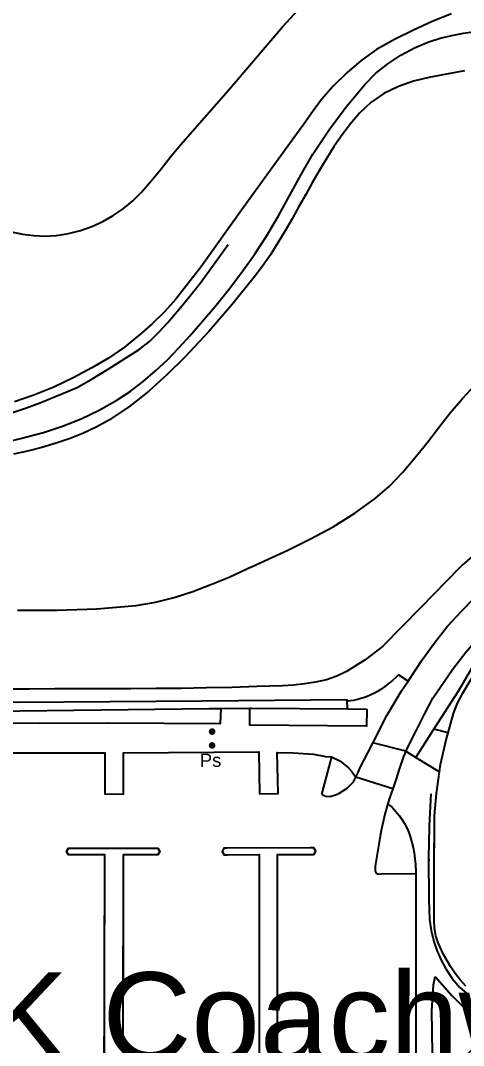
# Model space of a CAD drawing. Header units: millimetres. Extents: x 111502 to 977541, y 8702 to 1044108.
# Drawn here: x 489229.6 to 489279.8, y 240445.6 to 240561.7 of the extents above; entities that cross this region are included whole.
import ezdxf

# ---------------------------------------------------------------- set-up
doc = ezdxf.new("R2010")
doc.units = ezdxf.units.MM
doc.header["$LTSCALE"] = 0.25
doc.linetypes.add('DASHED2', pattern=[9.525, 6.35, -3.175])
doc.layers.add('E HVSS As Laid HV', color=10, linetype='Continuous')
doc.layers.add('X HVSS Site Background', color=8, linetype='Continuous')
doc.styles.add('Arial', font='arial.ttf')
doc.styles.add('OS Master Map$1$Standard', font='txt')

# ---------------------------------------------------------------- blocks, each defined once
blk = doc.blocks.new('OS Master Map$1$OSS9')
at = {"color": 8, "true_color": 0x707070, "const_width": 0.375, "flags": 128}
blk.add_lwpolyline([(0.188, 0), (0.181, 0.049), (0.162, 0.094), (0.133, 0.133), (0.094, 0.162), (0.049, 0.181), (0, 0.188), (-0.049, 0.181), (-0.094, 0.162), (-0.133, 0.133), (-0.162, 0.094), (-0.181, 0.049), (-0.188, 0), (-0.181, -0.049), (-0.162, -0.094), (-0.133, -0.133), (-0.094, -0.162), (-0.049, -0.181), (0, -0.188), (0.049, -0.181), (0.094, -0.162), (0.133, -0.133), (0.162, -0.094), (0.181, -0.049), (0.188, 0), (0.181, 0.049)], dxfattribs=at)
blk = doc.blocks.new('OS MAP 060722')
at = {"layer": 'X HVSS Site Background'}
for points in [[(418.03, 1411.45), (419.29, 1411.21), (420.56, 1411.06), (421.85, 1410.99), (423.13, 1411.05), (424.5, 1411.26), (425.85, 1411.61), (427.14, 1412.06), (428.38, 1412.62), (429.57, 1413.31), (430.7, 1414.08), (431.79, 1414.96), (432.78, 1415.95), (433.91, 1417.26), (434.99, 1418.61), (436.07, 1419.97), (437.17, 1421.3), (442.63, 1427.52), (448.74, 1434.69), (452.84, 1439.13)], [(467.88, 1436.14), (465.71, 1435.28), (463.58, 1434.32), (461.45, 1433.27), (459.39, 1432.1), (457.66, 1430.86), (456.05, 1429.47), (454.54, 1428.02), (453.17, 1426.44), (452.16, 1425.05), (451.15, 1423.65), (450.14, 1422.25), (444.08, 1413.92), (439.48, 1407.45), (436.65, 1403.82), (435.36, 1402.39), (433.98, 1401.06), (432.55, 1399.78), (430.85, 1398.4), (429.04, 1397.16), (427.15, 1396.04), (425.01, 1394.91), (422.82, 1393.88), (420.58, 1392.96), (418.38, 1392.19)], [(416.44, 1387.41), (419.07, 1388.04), (421.67, 1388.75), (423.83, 1389.44), (425.94, 1390.29), (427.98, 1391.27), (429.96, 1392.39), (431.49, 1393.39), (432.96, 1394.51), (434.36, 1395.71), (435.71, 1396.98), (437, 1398.31), (438.25, 1399.68), (439.46, 1401.07), (441.06, 1402.97), (442.62, 1404.9), (444.13, 1406.88), (445.57, 1408.9), (446.94, 1410.97), (448.29, 1413.27), (449.57, 1415.62), (450.84, 1417.96), (452.19, 1420.26), (454, 1422.99), (455.96, 1425.63), (458.06, 1428.14), (459.29, 1429.39), (460.66, 1430.51), (462.14, 1431.48), (463.71, 1432.32), (465.33, 1432.99), (466.61, 1433.4), (467.92, 1433.72), (469.24, 1433.96), (470.58, 1434.14)], [(485.93, 1388.33), (469.11, 1373.69), (468.75, 1373.38), (464.41, 1368.92), (460.06, 1364.49), (458.11, 1362.97), (456.01, 1361.66), (454.89, 1361.13), (453.72, 1360.73), (452.49, 1360.44), (451.25, 1360.25), (449.99, 1360.12), (448.74, 1360.05), (445.88, 1359.94), (443.01, 1359.85), (440.15, 1359.79), (437.28, 1359.74), (434.42, 1359.72), (431.55, 1359.7), (428.68, 1359.69), (425.82, 1359.68), (422.95, 1359.68), (420.08, 1359.67), (417.22, 1359.66)], [(418.73, 1368.62), (423.22, 1368.6), (427.71, 1368.75), (432.17, 1369.15), (434.34, 1369.51), (436.47, 1370.04), (438.57, 1370.72), (440.64, 1371.5), (442.69, 1372.36), (444.72, 1373.27), (445.63, 1373.69), (446.72, 1374.19), (449.34, 1375.41), (451.93, 1376.69), (454.47, 1378.06), (456.93, 1379.58), (459.25, 1381.26), (460.86, 1382.67), (462.35, 1384.21), (463.75, 1385.85), (465.09, 1387.54), (466.41, 1389.25), (467.75, 1390.95), (469.14, 1392.6), (470.61, 1394.16)], [(469.35, 1429.7), (467.34, 1429.33), (465.33, 1428.95), (463.59, 1428.52), (461.87, 1427.92), (460.23, 1427.12), (458.74, 1426.12), (457.45, 1424.91), (456.44, 1423.7), (455.49, 1422.45), (454.6, 1421.15), (453.75, 1419.82), (452.94, 1418.46), (452.15, 1417.09), (451.38, 1415.71), (450.61, 1414.32), (449.83, 1412.93), (449.04, 1411.56), (448.22, 1410.2), (447.37, 1408.87), (446.47, 1407.58), (445.52, 1406.32), (442.99, 1403.21), (440.38, 1400.16), (437.64, 1397.23), (435.66, 1395.29), (433.6, 1393.43), (431.44, 1391.71), (429.15, 1390.16), (427.71, 1389.36), (426.21, 1388.65), (424.67, 1388.04), (423.09, 1387.51), (421.49, 1387.04), (419.87, 1386.63), (418.25, 1386.26)], [(462.97, 1360.57), (464.57, 1362.99), (465.96, 1364.92), (467.45, 1366.78), (468.97, 1368.47), (470.58, 1370.06), (473.08, 1372.38), (474.49, 1373.69), (475.59, 1374.71), (480.23, 1379.05), (485.44, 1383.9), (491.05, 1389.2), (495.14, 1392.94), (500.4, 1397.78), (504.34, 1401.57), (507.52, 1404.45), (510.3, 1407.23), (511.11, 1408.29), (511.67, 1409.5), (511.93, 1410.49), (512.1, 1411.51), (512.17, 1412.53)], [(462.73, 1352.62), (463.91, 1355.01), (464.83, 1356.83), (465.78, 1358.65), (468, 1361.88), (469.52, 1363.84), (471.14, 1365.72), (474.52, 1369.1), (479.42, 1373.64), (479.47, 1373.69), (488.27, 1381.88), (498.02, 1390.61), (503.29, 1395.22), (508.58, 1399.8), (510.05, 1401.03), (511.51, 1402.28), (512.45, 1403.16), (513.33, 1404.09), (514.69, 1405.96), (515.43, 1407.25), (516.06, 1408.59), (516.77, 1410.41), (517.07, 1411.16), (517.22, 1411.42)], [(410.59, 1389.65), (412.59, 1389.89), (414.58, 1390.2), (417.91, 1390.91), (419.64, 1391.48), (421.35, 1392.12), (425.49, 1393.84), (427.25, 1394.84), (428.98, 1395.91), (432.51, 1398.13), (433.68, 1399.04), (434.75, 1400.09), (435.75, 1401.21), (437.01, 1402.68), (438.24, 1404.17), (439.44, 1405.7), (442.57, 1410.04)], [(465.9, 1355.12), (468.71, 1359.5), (470.88, 1363.19), (473.16, 1366.52), (474.39, 1367.97), (475.74, 1369.3), (477.93, 1371.32), (480.13, 1373.34), (480.51, 1373.69), (487.51, 1380.16), (496.86, 1388.94), (500.24, 1391.82), (503.14, 1394.44), (506.04, 1397.05), (512.72, 1402.78), (514.44, 1404.71), (515.57, 1406.35), (516.98, 1409.44)], [(469.51, 1326.01), (468.89, 1326.72), (468.32, 1327.46), (467.79, 1328.23), (467.02, 1329.54), (466.38, 1330.91), (466.12, 1331.73), (465.97, 1332.58), (465.92, 1333.44), (465.91, 1334.93), (465.91, 1336.42), (465.92, 1337.91), (465.93, 1339.4), (465.96, 1343.8), (465.98, 1345.31), (466.18, 1347.84), (466.53, 1350.3)], [(463.85, 1338.79), (463.85, 1314.04)], [(456.08, 1358.31), (456.07, 1358.43), (439.66, 1358.28), (418.74, 1358.14), (403.39, 1358.25), (387.12, 1358.3), (368.74, 1366.79), (368.58, 1366.49)], [(467.5, 1354.69), (468.1, 1356.88), (468.58, 1358.06), (469.18, 1359.2), (469.83, 1360.31), (470.48, 1361.42), (472.65, 1365.01), (473.74, 1366.51)], [(370, 1365.39), (386.77, 1357.59), (412.78, 1357.13), (440.46, 1357.48), (441.79, 1357.48)], [(366.66, 1361.19), (367.98, 1361.64), (369.8, 1362.05), (370.83, 1362.13), (371.87, 1362.15), (372.93, 1362.04), (373.71, 1361.76), (374.48, 1361.44), (375.24, 1361.1), (376.01, 1360.78), (382.27, 1358.3), (384.47, 1357.56), (386.72, 1356.99), (388.42, 1356.66), (390.14, 1356.44), (391.87, 1356.33), (394.36, 1356.28), (396.85, 1356.26), (399.34, 1356.23), (413.44, 1355.87), (421.17, 1355.8), (428.9, 1355.86), (441.73, 1355.76), (441.79, 1357.48)], [(462.97, 1360.57), (461.89, 1361.29), (461.57, 1360.97), (461.23, 1360.66), (460.88, 1360.36), (460.34, 1359.95), (460.07, 1359.76), (459.79, 1359.58), (459.51, 1359.4), (459.23, 1359.24), (458.66, 1358.96), (458.35, 1358.83), (458.04, 1358.72), (457.73, 1358.62), (457.41, 1358.53), (457.09, 1358.46), (456.77, 1358.39), (456.44, 1358.35), (456.08, 1358.31)], [(458.99, 1353.57), (459.01, 1353.6), (460.58, 1356.68), (461.13, 1357.6), (462.24, 1359.46), (462.97, 1360.57)], [(441.79, 1357.48), (445.04, 1357.51)], [(458.28, 1357.39), (458.26, 1355.46), (445.03, 1355.57), (445.04, 1357.51)], [(445.04, 1357.51), (445.22, 1357.5), (456.13, 1357.41)], [(456.13, 1357.41), (456.12, 1357.57), (456.08, 1358.31)], [(456.13, 1357.41), (458.28, 1357.39)], [(463.86, 1351.93), (465.9, 1355.12)], [(467.5, 1354.69), (465.9, 1355.12)], [(466.53, 1350.3), (466.64, 1351.12), (467.29, 1353.9), (467.5, 1354.69)], [(457.06, 1349.68), (457.3, 1350.23), (457.54, 1350.77), (458.87, 1353.33), (458.99, 1353.57)], [(462.73, 1352.62), (458.99, 1353.57)], [(388.54, 1352.55), (392.18, 1352.51), (392.18, 1347.76), (394.25, 1347.76), (394.3, 1352.46), (410.92, 1352.5), (410.92, 1347.8), (413.14, 1347.8), (413.09, 1352.45), (428.6, 1352.44), (428.6, 1347.8), (430.72, 1347.75), (430.72, 1352.44), (446.08, 1352.54), (446.13, 1347.79), (448.25, 1347.84), (448.15, 1352.49), (449.97, 1352.44), (452.24, 1352.29), (453.6, 1352.03), (454.31, 1351.98)], [(454.31, 1351.98), (453.25, 1348.04), (453.2, 1347.84), (453.35, 1347.64), (453.75, 1347.49), (454.26, 1347.54), (454.73, 1347.7)], [(454.31, 1351.98), (455.25, 1351.52), (456.22, 1350.75), (456.56, 1350.35), (457.06, 1349.68)], [(462.73, 1352.62), (462.44, 1352.03), (462.01, 1350.72), (461.58, 1349.4), (461.26, 1348.38)], [(462.73, 1352.62), (463.86, 1351.93)], [(463.86, 1351.93), (466.53, 1350.3)], [(454.73, 1347.7), (455.12, 1347.84), (456.08, 1348.44), (456.79, 1349.15), (457.06, 1349.68)], [(461.26, 1348.38), (457.06, 1349.68)], [(461.26, 1348.38), (460.85, 1347.32), (460.67, 1346.69)], [(465.55, 1347.78), (465.37, 1344.19), (465.37, 1343.98), (465.3, 1340.6), (465.34, 1335.8), (465.39, 1333.58), (465.58, 1332.31), (465.9, 1331.06), (466.26, 1329.99), (466.73, 1328.97), (467.26, 1327.97), (467.98, 1326.87), (468.85, 1325.87), (469.84, 1324.99)], [(460.67, 1346.69), (460.4, 1345.76), (460.34, 1345.5), (459.94, 1343.64), (459.92, 1343.64), (459.86, 1343.24), (459.26, 1339.6), (459.26, 1339.05), (459.36, 1338.8), (459.53, 1338.72)], [(460.67, 1346.69), (460.91, 1346.49), (461.15, 1346.27), (461.37, 1346.05), (461.79, 1345.57), (462.01, 1345.3), (462.2, 1345.02), (462.27, 1344.92), (462.39, 1344.73), (462.56, 1344.43), (462.86, 1343.86), (463.04, 1343.42), (463.2, 1342.97), (463.41, 1342.28), (463.54, 1341.71), (463.65, 1341.13), (463.75, 1340.43), (463.81, 1339.84), (463.85, 1338.79)], [(428.5, 1299.81), (428.62, 1340.89), (424.92, 1340.89), (424.49, 1340.89), (424.27, 1341.27), (424.49, 1341.64), (424.92, 1341.64), (434.19, 1341.64), (434.62, 1341.64), (434.83, 1341.26), (434.62, 1340.89), (434.19, 1340.89), (430.69, 1340.89), (430.62, 1299.81)], [(452.3, 1340.94), (452.51, 1341.31), (452.3, 1341.68), (451.87, 1341.68), (442.47, 1341.65), (442.11, 1341.64), (441.9, 1341.26), (442.12, 1340.89), (442.55, 1340.89), (446.1, 1340.91), (446.09, 1299.88)], [(448.16, 1299.89), (448.17, 1340.92), (451.87, 1340.94), (452.3, 1340.94)], [(459.53, 1338.72), (459.72, 1338.71), (459.91, 1338.74), (463.85, 1338.79)], [(466.04, 1327.12), (467.97, 1324.9), (469.09, 1323.79), (470.22, 1322.91), (471.51, 1322.13), (474.32, 1321.13), (472.8, 1320.53), (471.57, 1319.83), (470.82, 1319.29), (470.09, 1318.69), (469.21, 1317.87), (468.42, 1317.1), (467.75, 1316.27), (467.12, 1315.46), (466.31, 1314.52), (465.68, 1313.71), (465.78, 1316.03), (465.65, 1323.23), (465.85, 1326.16), (466.04, 1327.12)]]:
    blk.add_lwpolyline(points, dxfattribs=at)
at = {"layer": 'X HVSS Site Background', "flags": 128}
for points in [[(418.03, 1411.45), (419.29, 1411.21), (419.29, 1411.21), (420.56, 1411.06), (420.56, 1411.06), (421.85, 1410.99), (421.85, 1410.99), (423.13, 1411.05), (423.13, 1411.05), (424.5, 1411.26), (424.5, 1411.26), (425.85, 1411.61), (425.85, 1411.61), (427.14, 1412.06), (427.14, 1412.06), (428.38, 1412.62), (428.38, 1412.62), (429.57, 1413.31), (429.57, 1413.31), (430.7, 1414.08), (430.7, 1414.08), (431.79, 1414.96), (431.79, 1414.96), (432.78, 1415.95), (432.78, 1415.95), (433.91, 1417.26), (433.91, 1417.26), (434.99, 1418.61), (434.99, 1418.61), (436.07, 1419.97), (436.07, 1419.97), (437.17, 1421.3), (437.17, 1421.3), (442.63, 1427.52), (442.63, 1427.52), (448.74, 1434.69), (448.74, 1434.69), (452.84, 1439.13)], [(467.88, 1436.14), (465.71, 1435.28), (465.71, 1435.28), (463.58, 1434.32), (463.58, 1434.32), (461.45, 1433.27), (461.45, 1433.27), (459.39, 1432.1), (459.39, 1432.1), (457.66, 1430.86), (457.66, 1430.86), (456.05, 1429.47), (456.05, 1429.47), (454.54, 1428.02), (454.54, 1428.02), (453.17, 1426.44), (453.17, 1426.44), (452.16, 1425.05), (452.16, 1425.05), (451.15, 1423.65), (451.15, 1423.65), (450.14, 1422.25), (450.14, 1422.25), (444.08, 1413.92), (444.08, 1413.92), (439.48, 1407.45), (439.48, 1407.45), (436.65, 1403.82), (436.65, 1403.82), (435.36, 1402.39), (435.36, 1402.39), (433.98, 1401.06), (433.98, 1401.06), (432.55, 1399.78), (432.55, 1399.78), (430.85, 1398.4), (430.85, 1398.4), (429.04, 1397.16), (429.04, 1397.16), (427.15, 1396.04), (427.15, 1396.04), (425.01, 1394.91), (425.01, 1394.91), (422.82, 1393.88), (422.82, 1393.88), (420.58, 1392.96), (420.58, 1392.96), (418.38, 1392.19)], [(416.44, 1387.41), (419.07, 1388.04), (419.07, 1388.04), (421.67, 1388.75), (421.67, 1388.75), (423.83, 1389.44), (423.83, 1389.44), (425.94, 1390.29), (425.94, 1390.29), (427.98, 1391.27), (427.98, 1391.27), (429.96, 1392.39), (429.96, 1392.39), (431.49, 1393.39), (431.49, 1393.39), (432.96, 1394.51), (432.96, 1394.51), (434.36, 1395.71), (434.36, 1395.71), (435.71, 1396.98), (435.71, 1396.98), (437, 1398.31), (437, 1398.31), (438.25, 1399.68), (438.25, 1399.68), (439.46, 1401.07), (439.46, 1401.07), (441.06, 1402.97), (441.06, 1402.97), (442.62, 1404.9), (442.62, 1404.9), (444.13, 1406.88), (444.13, 1406.88), (445.57, 1408.9), (445.57, 1408.9), (446.94, 1410.97), (446.94, 1410.97), (448.29, 1413.27), (448.29, 1413.27), (449.57, 1415.62), (449.57, 1415.62), (450.84, 1417.96), (450.84, 1417.96), (452.19, 1420.26), (452.19, 1420.26), (454, 1422.99), (454, 1422.99), (455.96, 1425.63), (455.96, 1425.63), (458.06, 1428.14), (458.06, 1428.14), (459.29, 1429.39), (459.29, 1429.39), (460.66, 1430.51), (460.66, 1430.51), (462.14, 1431.48), (462.14, 1431.48), (463.71, 1432.32), (463.71, 1432.32), (465.33, 1432.99), (465.33, 1432.99), (466.61, 1433.4), (466.61, 1433.4), (467.92, 1433.72), (467.92, 1433.72), (469.24, 1433.96), (469.24, 1433.96), (470.58, 1434.14)], [(485.93, 1388.33), (469.11, 1373.69), (469.11, 1373.69), (468.75, 1373.38), (468.75, 1373.38), (464.41, 1368.92), (464.41, 1368.92), (460.06, 1364.49), (460.06, 1364.49), (458.11, 1362.97), (458.11, 1362.97), (456.01, 1361.66), (456.01, 1361.66), (454.89, 1361.13), (454.89, 1361.13), (453.72, 1360.73), (453.72, 1360.73), (452.49, 1360.44), (452.49, 1360.44), (451.25, 1360.25), (451.25, 1360.25), (449.99, 1360.12), (449.99, 1360.12), (448.74, 1360.05), (448.74, 1360.05), (445.88, 1359.94), (445.88, 1359.94), (443.01, 1359.85), (443.01, 1359.85), (440.15, 1359.79), (440.15, 1359.79), (437.28, 1359.74), (437.28, 1359.74), (434.42, 1359.72), (434.42, 1359.72), (431.55, 1359.7), (431.55, 1359.7), (428.68, 1359.69), (428.68, 1359.69), (425.82, 1359.68), (425.82, 1359.68), (422.95, 1359.68), (422.95, 1359.68), (420.08, 1359.67), (420.08, 1359.67), (417.22, 1359.66)], [(418.73, 1368.62), (423.22, 1368.6), (423.22, 1368.6), (427.71, 1368.75), (427.71, 1368.75), (432.17, 1369.15), (432.17, 1369.15), (434.34, 1369.51), (434.34, 1369.51), (436.47, 1370.04), (436.47, 1370.04), (438.57, 1370.72), (438.57, 1370.72), (440.64, 1371.5), (440.64, 1371.5), (442.69, 1372.36), (442.69, 1372.36), (444.72, 1373.27), (444.72, 1373.27), (445.63, 1373.69), (445.63, 1373.69), (446.72, 1374.19), (446.72, 1374.19), (449.34, 1375.41), (449.34, 1375.41), (451.93, 1376.69), (451.93, 1376.69), (454.47, 1378.06), (454.47, 1378.06), (456.93, 1379.58), (456.93, 1379.58), (459.25, 1381.26), (459.25, 1381.26), (460.86, 1382.67), (460.86, 1382.67), (462.35, 1384.21), (462.35, 1384.21), (463.75, 1385.85), (463.75, 1385.85), (465.09, 1387.54), (465.09, 1387.54), (466.41, 1389.25), (466.41, 1389.25), (467.75, 1390.95), (467.75, 1390.95), (469.14, 1392.6), (469.14, 1392.6), (470.61, 1394.16)], [(469.35, 1429.7), (467.34, 1429.33), (467.34, 1429.33), (465.33, 1428.95), (465.33, 1428.95), (463.59, 1428.52), (463.59, 1428.52), (461.87, 1427.92), (461.87, 1427.92), (460.23, 1427.12), (460.23, 1427.12), (458.74, 1426.12), (458.74, 1426.12), (457.45, 1424.91), (457.45, 1424.91), (456.44, 1423.7), (456.44, 1423.7), (455.49, 1422.45), (455.49, 1422.45), (454.6, 1421.15), (454.6, 1421.15), (453.75, 1419.82), (453.75, 1419.82), (452.94, 1418.46), (452.94, 1418.46), (452.15, 1417.09), (452.15, 1417.09), (451.38, 1415.71), (451.38, 1415.71), (450.61, 1414.32), (450.61, 1414.32), (449.83, 1412.93), (449.83, 1412.93), (449.04, 1411.56), (449.04, 1411.56), (448.22, 1410.2), (448.22, 1410.2), (447.37, 1408.87), (447.37, 1408.87), (446.47, 1407.58), (446.47, 1407.58), (445.52, 1406.32), (445.52, 1406.32), (442.99, 1403.21), (442.99, 1403.21), (440.38, 1400.16), (440.38, 1400.16), (437.64, 1397.23), (437.64, 1397.23), (435.66, 1395.29), (435.66, 1395.29), (433.6, 1393.43), (433.6, 1393.43), (431.44, 1391.71), (431.44, 1391.71), (429.15, 1390.16), (429.15, 1390.16), (427.71, 1389.36), (427.71, 1389.36), (426.21, 1388.65), (426.21, 1388.65), (424.67, 1388.04), (424.67, 1388.04), (423.09, 1387.51), (423.09, 1387.51), (421.49, 1387.04), (421.49, 1387.04), (419.87, 1386.63), (419.87, 1386.63), (418.25, 1386.26)], [(462.97, 1360.57), (464.57, 1362.99), (464.57, 1362.99), (465.96, 1364.92), (465.96, 1364.92), (467.45, 1366.78), (467.45, 1366.78), (468.97, 1368.47), (468.97, 1368.47), (470.58, 1370.06)], [(462.73, 1352.62), (463.91, 1355.01), (463.91, 1355.01), (464.83, 1356.83), (464.83, 1356.83), (465.78, 1358.65), (465.78, 1358.65), (468, 1361.88), (468, 1361.88), (469.52, 1363.84)], [(417.91, 1390.91), (419.64, 1391.48), (419.64, 1391.48), (421.35, 1392.12), (421.35, 1392.12), (425.49, 1393.84), (425.49, 1393.84), (427.25, 1394.84), (427.25, 1394.84), (428.98, 1395.91), (428.98, 1395.91), (432.51, 1398.13), (432.51, 1398.13), (433.68, 1399.04), (433.68, 1399.04), (434.75, 1400.09), (434.75, 1400.09), (435.75, 1401.21), (435.75, 1401.21), (437.01, 1402.68), (437.01, 1402.68), (438.24, 1404.17), (438.24, 1404.17), (439.44, 1405.7), (439.44, 1405.7), (442.57, 1410.04)], [(465.9, 1355.12), (468.71, 1359.5), (468.71, 1359.5), (470.88, 1363.19)], [(456.08, 1358.31), (456.07, 1358.43), (456.07, 1358.43), (439.66, 1358.28), (439.66, 1358.28), (418.74, 1358.14), (418.74, 1358.14), (403.39, 1358.25), (403.39, 1358.25), (387.12, 1358.3), (387.12, 1358.3), (368.74, 1366.79), (368.74, 1366.79), (368.58, 1366.49)], [(467.5, 1354.69), (468.1, 1356.88), (468.1, 1356.88), (468.58, 1358.06), (468.58, 1358.06), (469.18, 1359.2), (469.18, 1359.2), (469.83, 1360.31), (469.83, 1360.31), (470.48, 1361.42), (470.48, 1361.42), (472.65, 1365.01), (472.65, 1365.01), (473.74, 1366.51)], [(370, 1365.39), (386.77, 1357.59), (386.77, 1357.59), (412.78, 1357.13), (412.78, 1357.13), (440.46, 1357.48), (440.46, 1357.48), (441.79, 1357.48)], [(413.44, 1355.87), (421.17, 1355.8), (421.17, 1355.8), (428.9, 1355.86), (428.9, 1355.86), (441.73, 1355.76), (441.73, 1355.76), (441.79, 1357.48)], [(462.97, 1360.57), (461.89, 1361.29), (461.89, 1361.29), (461.57, 1360.97), (461.57, 1360.97), (461.23, 1360.66), (461.23, 1360.66), (460.88, 1360.36), (460.88, 1360.36), (460.34, 1359.95), (460.34, 1359.95), (460.07, 1359.76), (460.07, 1359.76), (459.79, 1359.58), (459.79, 1359.58), (459.51, 1359.4), (459.51, 1359.4), (459.23, 1359.24), (459.23, 1359.24), (458.66, 1358.96), (458.66, 1358.96), (458.35, 1358.83), (458.35, 1358.83), (458.04, 1358.72), (458.04, 1358.72), (457.73, 1358.62), (457.73, 1358.62), (457.41, 1358.53), (457.41, 1358.53), (457.09, 1358.46), (457.09, 1358.46), (456.77, 1358.39), (456.77, 1358.39), (456.44, 1358.35), (456.44, 1358.35), (456.08, 1358.31)], [(458.99, 1353.57), (459.01, 1353.6), (459.01, 1353.6), (460.58, 1356.68), (460.58, 1356.68), (461.13, 1357.6), (461.13, 1357.6), (462.24, 1359.46), (462.24, 1359.46), (462.97, 1360.57)], [(441.79, 1357.48), (445.04, 1357.51)], [(458.28, 1357.39), (458.26, 1355.46), (458.26, 1355.46), (445.03, 1355.57), (445.03, 1355.57), (445.04, 1357.51)], [(445.04, 1357.51), (445.22, 1357.5), (445.22, 1357.5), (456.13, 1357.41)], [(456.13, 1357.41), (456.12, 1357.57), (456.12, 1357.57), (456.08, 1358.31)], [(456.13, 1357.41), (458.28, 1357.39)], [(463.86, 1351.93), (465.9, 1355.12)], [(467.5, 1354.69), (465.9, 1355.12)], [(466.53, 1350.3), (466.64, 1351.12), (466.64, 1351.12), (467.29, 1353.9), (467.29, 1353.9), (467.5, 1354.69)], [(457.06, 1349.68), (457.3, 1350.23), (457.3, 1350.23), (457.54, 1350.77), (457.54, 1350.77), (458.87, 1353.33), (458.87, 1353.33), (458.99, 1353.57)], [(462.73, 1352.62), (458.99, 1353.57)], [(413.09, 1352.45), (428.6, 1352.44), (428.6, 1352.44), (428.6, 1347.8), (428.6, 1347.8), (430.72, 1347.75), (430.72, 1347.75), (430.72, 1352.44), (430.72, 1352.44), (446.08, 1352.54), (446.08, 1352.54), (446.13, 1347.79), (446.13, 1347.79), (448.25, 1347.84), (448.25, 1347.84), (448.15, 1352.49), (448.15, 1352.49), (449.97, 1352.44), (449.97, 1352.44), (452.24, 1352.29), (452.24, 1352.29), (453.6, 1352.03), (453.6, 1352.03), (454.31, 1351.98)], [(454.31, 1351.98), (453.25, 1348.04), (453.25, 1348.04), (453.2, 1347.84), (453.2, 1347.84), (453.35, 1347.64), (453.35, 1347.64), (453.75, 1347.49), (453.75, 1347.49), (454.26, 1347.54), (454.26, 1347.54), (454.73, 1347.7)], [(454.31, 1351.98), (455.25, 1351.52), (455.25, 1351.52), (456.22, 1350.75), (456.22, 1350.75), (456.56, 1350.35), (456.56, 1350.35), (457.06, 1349.68)], [(462.73, 1352.62), (462.44, 1352.03), (462.44, 1352.03), (462.01, 1350.72), (462.01, 1350.72), (461.58, 1349.4), (461.58, 1349.4), (461.26, 1348.38)], [(462.73, 1352.62), (463.86, 1351.93)], [(463.86, 1351.93), (466.53, 1350.3)], [(454.73, 1347.7), (455.12, 1347.84), (455.12, 1347.84), (456.08, 1348.44), (456.08, 1348.44), (456.79, 1349.15), (456.79, 1349.15), (457.06, 1349.68)], [(461.26, 1348.38), (457.06, 1349.68)], [(465.94, 1340.77), (465.96, 1343.8), (465.96, 1343.8), (465.98, 1345.31), (465.98, 1345.31), (466.18, 1347.84), (466.18, 1347.84), (466.53, 1350.3)], [(461.26, 1348.38), (460.85, 1347.32), (460.85, 1347.32), (460.67, 1346.69)], [(465.55, 1347.78), (465.37, 1344.19), (465.37, 1344.19), (465.37, 1343.98), (465.37, 1343.98), (465.3, 1340.6), (465.3, 1340.6), (465.31, 1340.23)], [(460.67, 1346.69), (460.4, 1345.76), (460.4, 1345.76), (460.34, 1345.5), (460.34, 1345.5), (459.94, 1343.64), (459.94, 1343.64), (459.92, 1343.64), (459.92, 1343.64), (459.86, 1343.24), (459.86, 1343.24), (459.26, 1339.6), (459.26, 1339.6), (459.26, 1339.05), (459.26, 1339.05), (459.36, 1338.8), (459.36, 1338.8), (459.53, 1338.72)], [(460.67, 1346.69), (460.91, 1346.49), (460.91, 1346.49), (461.15, 1346.27), (461.15, 1346.27), (461.37, 1346.05), (461.37, 1346.05), (461.79, 1345.57), (461.79, 1345.57), (462.01, 1345.3), (462.01, 1345.3), (462.2, 1345.02), (462.2, 1345.02), (462.27, 1344.92), (462.27, 1344.92), (462.39, 1344.73), (462.39, 1344.73), (462.56, 1344.43), (462.56, 1344.43), (462.86, 1343.86), (462.86, 1343.86), (463.04, 1343.42), (463.04, 1343.42), (463.2, 1342.97), (463.2, 1342.97), (463.41, 1342.28), (463.41, 1342.28), (463.54, 1341.71), (463.54, 1341.71), (463.65, 1341.13), (463.65, 1341.13), (463.75, 1340.43), (463.75, 1340.43), (463.81, 1339.84), (463.81, 1339.84), (463.85, 1339)], [(428.53, 1309.11), (428.62, 1340.89), (428.62, 1340.89), (424.92, 1340.89), (424.92, 1340.89), (424.49, 1340.89), (424.49, 1340.89), (424.27, 1341.27), (424.27, 1341.27), (424.49, 1341.64), (424.49, 1341.64), (424.92, 1341.64), (424.92, 1341.64), (434.19, 1341.64), (434.19, 1341.64), (434.62, 1341.64), (434.62, 1341.64), (434.83, 1341.26), (434.83, 1341.26), (434.62, 1340.89), (434.62, 1340.89), (434.19, 1340.89), (434.19, 1340.89), (430.69, 1340.89), (430.69, 1340.89), (430.64, 1310.9)], [(452.3, 1340.94), (452.51, 1341.31), (452.51, 1341.31), (452.3, 1341.68), (452.3, 1341.68), (451.87, 1341.68), (451.87, 1341.68), (442.47, 1341.65), (442.47, 1341.65), (442.11, 1341.64), (442.11, 1341.64), (441.9, 1341.26), (441.9, 1341.26), (442.12, 1340.89), (442.12, 1340.89), (442.55, 1340.89), (442.55, 1340.89), (446.1, 1340.91), (446.1, 1340.91), (446.1, 1323.98)], [(448.17, 1325.73), (448.17, 1340.92), (448.17, 1340.92), (451.87, 1340.94), (451.87, 1340.94), (452.3, 1340.94)], [(459.53, 1338.72), (459.72, 1338.71), (459.72, 1338.71), (459.91, 1338.74), (459.91, 1338.74), (463.6, 1338.79)]]:
    blk.add_lwpolyline(points, dxfattribs=at)
at = {"layer": 'X HVSS Site Background'}
for p in [(440.77, 1354.85), (440.77, 1353.28)]:
    blk.add_blockref('OS Master Map$1$OSS9', p, dxfattribs=at)
at = {"layer": 'X HVSS Site Background', "insert": (439.37, 1352.35), "char_height": 1.5, "attachment_point": 1, "style": 'OS Master Map$1$Standard'}
blk.add_mtext('{\\farial|b0|i0|c0|p34;Ps}', dxfattribs=at)

msp = doc.modelspace()

# ---------------------------------------------------------------- linework, layer by layer
at = {"lineweight": 0}
msp.add_circle((488727.82, 239008.33), 11388.42, dxfattribs=at)

# ---------------------------------------------------------------- block references
at = {"layer": 'E HVSS As Laid HV', "linetype": 'DASHED2', "lineweight": 0}
msp.add_blockref('OS MAP 060722', (488810.58, 239126.31), dxfattribs=at)
at = {"layer": 'X HVSS Site Background', "lineweight": 0}
for p in [(489251.35, 240481.16), (489251.35, 240479.59)]:
    msp.add_blockref('OS Master Map$1$OSS9', p, dxfattribs=at)

# ---------------------------------------------------------------- texts
at = {"lineweight": 0, "insert": (489214.08, 240453.89), "char_height": 10, "attachment_point": 1, "style": 'Arial'}
msp.add_mtext_dynamic_manual_height_columns('MK Coachway Park and Ride', width=109.9574, gutter_width=10, heights=[0], dxfattribs=at)

doc.saveas('drawing.dxf')
